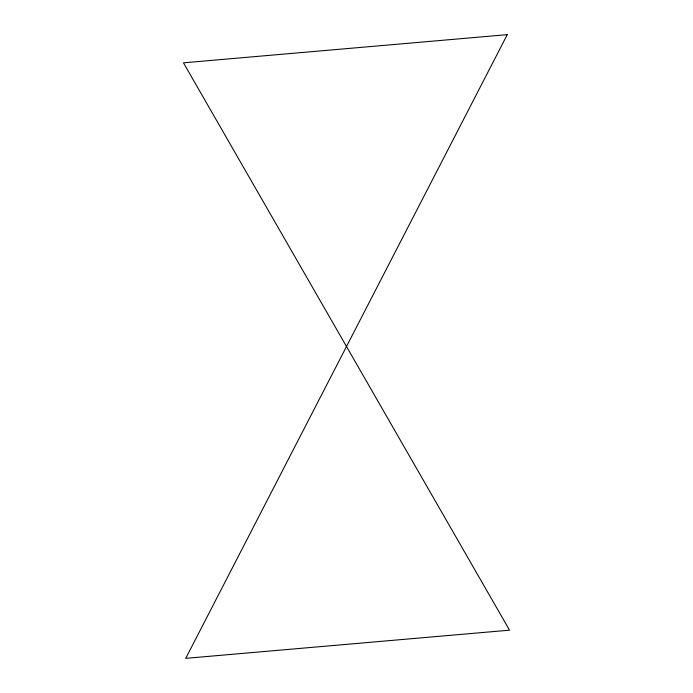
<?xml version="1.0" encoding="UTF-8"?>
<svg xmlns="http://www.w3.org/2000/svg" width="693" height="693" viewBox="0 0 693 693"><rect width="100%" height="100%" fill="white"/><g stroke="black" fill="none" stroke-linecap="round" stroke-linejoin="round"><path stroke-width="1.04" d="M507.267 34.65L185.733 658.35L509.528 630.171L183.472 62.829L507.267 34.65"/></g></svg>
